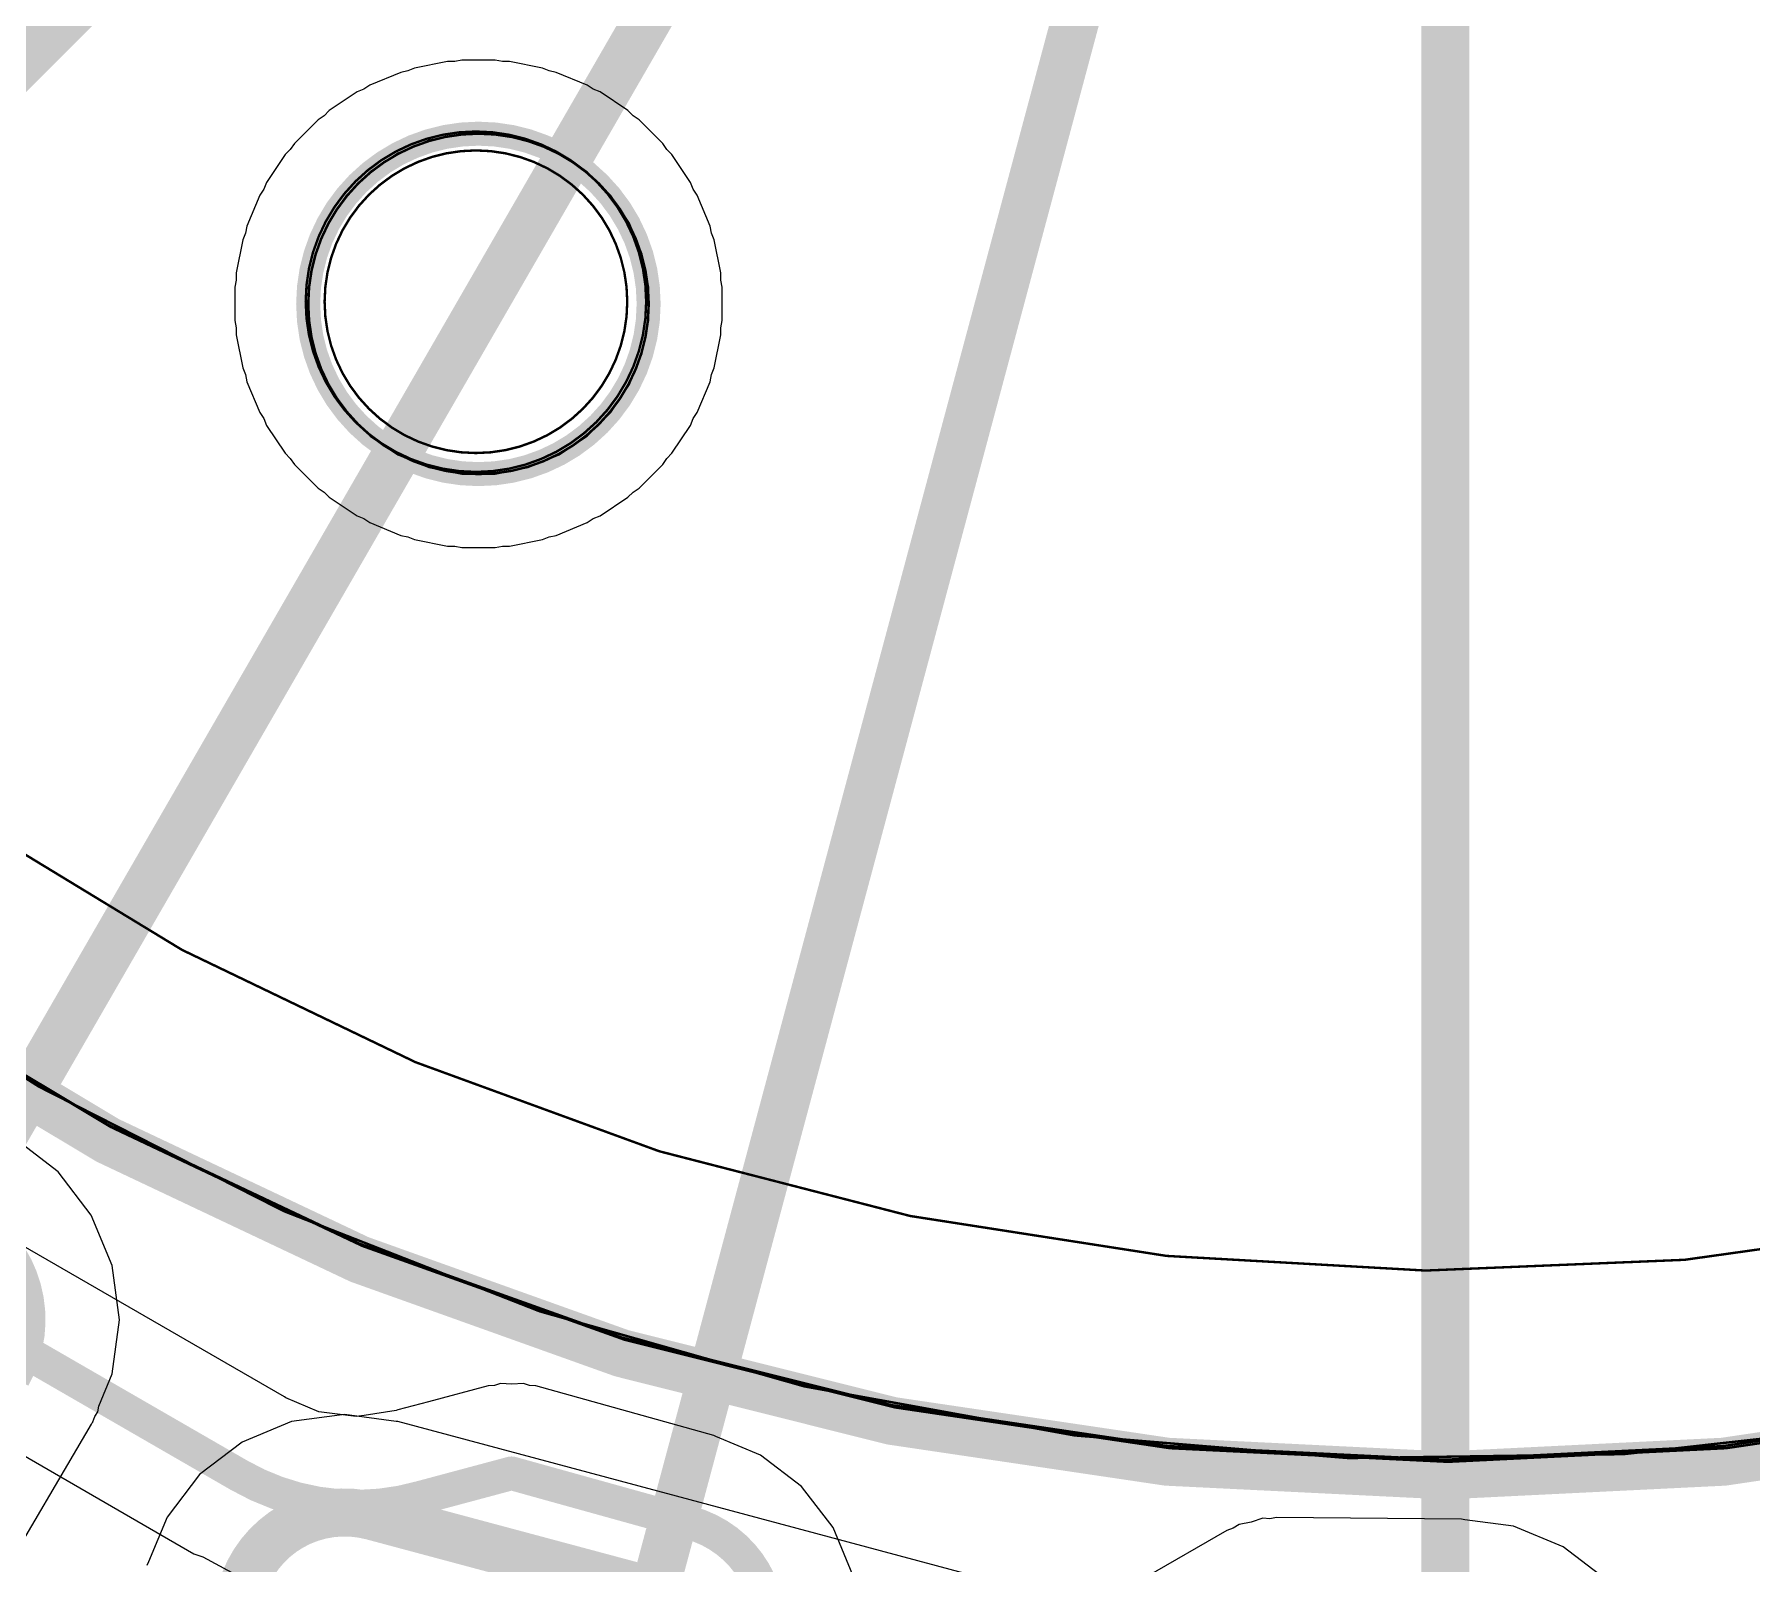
# Model space of a CAD drawing. Header units: inches. Extents: x -18 to 217, y -14 to 159.
# Drawn here: x 28.35 to 37.43, y 4 to 12.09 of the extents above; entities that cross this region are included whole.
import ezdxf

# ---------------------------------------------------------------- set-up
doc = ezdxf.new("R2010")
doc.units = ezdxf.units.IN
for name, color, linetype in [('Board Outline', 216, 'Continuous'), ('Bottom Layer', 5, 'Continuous'), ('Dimension', 6, 'Continuous'), ('Fabrication', 76, 'Continuous'), ('Mechanical 4', 56, 'Continuous'), ('Multi-Layer', 9, 'Continuous'), ('Top Layer', 1, 'Continuous'), ('Top Overlay', 2, 'Continuous')]:
    doc.layers.add(name, color=color, linetype=linetype)

msp = doc.modelspace()

# ---------------------------------------------------------------- linework, layer by layer
at = {"layer": 'Board Outline'}
for points, const_width in [([(31.5986287, 10.66097436, 1), (29.79862722, 10.66097436, 1)], 0.127), ([(29.76687722, 10.66097436, 1), (29.83037722, 10.66097436, 1)], 0.0635), ([(31.5668787, 10.66097436, 1), (31.6303787, 10.66097436, 1)], 0.0635)]:
    msp.add_lwpolyline(points, format="xyb", close=True, dxfattribs=dict(at, const_width=const_width))
at = {"layer": 'Bottom Layer'}
for p, q in [((30.36106704, 11.90739808), (30.32571786, 11.89275752)), ((30.53494274, 11.94198526), (30.36106704, 11.90739808)), ((30.57320275999999, 11.94198526), (30.53494274, 11.94198526)), ((30.61073125999999, 11.94945032), (30.57320275999999, 11.94198526)), ((30.78801564, 11.94945032), (30.61073125999999, 11.94945032)), ((30.82554414, 11.94198526), (30.78801564, 11.94945032)), ((30.86380162, 11.94198526), (30.82554414, 11.94198526)), ((31.03767986, 11.90739808), (30.86380162, 11.94198526)), ((31.0730265, 11.89275752), (31.03767986, 11.90739808)), ((30.12440508, 11.81744906), (30.09259158, 11.7961918)), ((30.28819444, 11.88529246), (30.12440508, 11.81744906)), ((30.32571786, 11.89275752), (30.28819444, 11.88529246)), ((31.11055246, 11.88529246), (31.0730265, 11.89275752)), ((31.27434182, 11.81744906), (31.11055246, 11.88529246)), ((31.30615278, 11.79619434), (31.27434182, 11.81744906)), ((30.05723986, 11.7815487), (29.9098335, 11.68305258)), ((30.09259158, 11.7961918), (30.05723986, 11.7815487)), ((31.34150704, 11.7815487), (31.30615278, 11.79619434)), ((31.48891086, 11.68305258), (31.34150704, 11.7815487)), ((29.85097154, 11.63474432), (29.72561238, 11.50938516)), ((29.88277996, 11.6559965), (29.85097154, 11.63474432)), ((29.9098335, 11.68305258), (29.88277996, 11.6559965)), ((31.51595932, 11.65600158), (31.48891086, 11.68305258)), ((31.54777536, 11.63474432), (31.51595932, 11.65600158)), ((31.67313451999999, 11.50938516), (31.54777536, 11.63474432)), ((29.67730412, 11.45052066), (29.578808, 11.30311684)), ((29.70435512, 11.47756912), (29.67730412, 11.45052066)), ((29.72561238, 11.50938516), (29.70435512, 11.47756912)), ((31.6943867, 11.47757674), (31.67313451999999, 11.50938516)), ((31.72144278, 11.4505232), (31.6943867, 11.47757674)), ((31.8199389, 11.30311684), (31.72144278, 11.4505232)), ((29.56416236, 11.26776258), (29.54290764, 11.23595162)), ((29.578808, 11.30311684), (29.56416236, 11.26776258)), ((31.834582, 11.26776512), (31.8199389, 11.30311684)), ((31.85583926, 11.23595162), (31.834582, 11.26776512)), ((29.54290764, 11.23595162), (29.47506424, 11.07216226)), ((31.92368266, 11.07216226), (31.85583926, 11.23595162)), ((29.45295608, 10.99928458), (29.41837144, 10.82540634)), ((29.46759918, 11.03463884), (29.45295608, 10.99928458)), ((29.47506424, 11.07216226), (29.46759918, 11.03463884)), ((31.93114772, 11.03463884), (31.92368266, 11.07216226)), ((31.94578828, 10.99928966), (31.93114772, 11.03463884)), ((31.98037546, 10.82541396), (31.94578828, 10.99928966)), ((29.41837144, 10.82540634), (29.41837144, 10.78714378)), ((31.98037546, 10.78715394), (31.98037546, 10.82541396)), ((29.41837144, 10.78714378), (29.41090892, 10.74962544)), ((29.41090892, 10.74962544), (29.41090892, 10.57234106)), ((31.98784052, 10.74962544), (31.98037546, 10.78715394)), ((31.98784052, 10.57234106), (31.98784052, 10.74962544)), ((29.41090892, 10.57234106), (29.41837144, 10.53482272)), ((29.41837144, 10.53482272), (29.41837144, 10.49656016)), ((31.98037546, 10.53481256), (31.98784052, 10.57234106)), ((31.98037546, 10.49655508), (31.98037546, 10.53481256)), ((29.41837144, 10.49656016), (29.45295608, 10.32268192)), ((31.94578828, 10.32267684), (31.98037546, 10.49655508)), ((29.45295608, 10.32268192), (29.46759918, 10.28732766)), ((29.46759918, 10.28732766), (29.47506424, 10.24980424)), ((31.92368266, 10.24980424), (31.93114772, 10.2873302)), ((31.93114772, 10.2873302), (31.94578828, 10.32267684)), ((29.47506424, 10.24980424), (29.54290764, 10.08601488)), ((31.85583926, 10.08601488), (31.92368266, 10.24980424)), ((29.54290764, 10.08601488), (29.5641649, 10.05420138)), ((31.83458453999999, 10.05420392), (31.85583926, 10.08601488)), ((29.5641649, 10.05420138), (29.578808, 10.01884966)), ((29.578808, 10.01884966), (29.67730412, 9.8714433)), ((31.72144278, 9.871445839999998), (31.8199389, 10.01884966)), ((31.8199389, 10.01884966), (31.83458453999999, 10.05420392)), ((29.67730412, 9.8714433), (29.7043602, 9.844389759999999)), ((29.7043602, 9.844389759999999), (29.72561238, 9.81258134)), ((29.72561238, 9.81258134), (29.85097154, 9.687222180000001)), ((31.54777536, 9.687222180000001), (31.67313451999999, 9.81258134)), ((31.67313451999999, 9.81258134), (31.69439178, 9.844397379999998)), ((31.69439178, 9.844397379999998), (31.72144278, 9.871445839999998)), ((29.85097154, 9.687222180000001), (29.88278758, 9.665964919999999)), ((29.88278758, 9.665964919999999), (29.90983604, 9.63891392)), ((29.90983604, 9.63891392), (30.05723986, 9.5404178)), ((31.34150704, 9.5404178), (31.4889134, 9.63891392)), ((31.4889134, 9.63891392), (31.51596694, 9.66597)), ((31.51596694, 9.66597), (31.54777536, 9.687222180000001)), ((30.05723986, 9.5404178), (30.09259412, 9.525772159999999)), ((31.30615531999999, 9.5257747), (31.34150704, 9.5404178)), ((30.09259412, 9.525772159999999), (30.12440508, 9.504517439999999)), ((30.12440508, 9.504517439999999), (30.28819444, 9.43667404)), ((31.11055246, 9.43667404), (31.27434182, 9.504517439999999)), ((31.27434182, 9.504517439999999), (31.30615531999999, 9.5257747)), ((30.28819444, 9.43667404), (30.32571786, 9.42920898)), ((30.32571786, 9.42920898), (30.36107212, 9.41456588)), ((30.36107212, 9.41456588), (30.53495036, 9.37998124)), ((30.53495036, 9.37998124), (30.57321292, 9.37998124)), ((30.57321292, 9.37998124), (30.61073125999999, 9.37251872)), ((30.61073125999999, 9.37251872), (30.78801564, 9.37251872)), ((30.78801564, 9.37251872), (30.82553398, 9.37998124)), ((30.82553398, 9.37998124), (30.86379654, 9.37998124)), ((30.86379654, 9.37998124), (31.03767478, 9.41456588)), ((31.03767478, 9.41456588), (31.07302904, 9.42920898)), ((31.07302904, 9.42920898), (31.11055246, 9.43667404)), ((29.67273212, 4.88278424), (26.63696222, 6.63549346)), ((26.21327498, 5.77366638), (29.19362715999999, 4.052951)), ((30.74986738, 4.940851179999999), (30.43464322, 4.856393639999999)), ((30.78361382, 4.94306352), (30.74986738, 4.940851179999999)), ((30.81573466, 4.953635), (30.78361382, 4.94306352)), ((30.8760495, 4.949118879999999), (30.81573466, 4.953635)), ((30.93640244, 4.95307366), (30.8760495, 4.949118879999999)), ((30.96842422, 4.94220246), (30.93640244, 4.95307366)), ((31.0021478, 4.9396777), (30.96842422, 4.94220246)), ((31.94339306, 4.67809072), (31.0021478, 4.9396777)), ((29.67977553999999, 4.87660696), (29.67273212, 4.88278424)), ((29.85548766, 4.80382326), (29.67977553999999, 4.87660696)), ((30.2718343, 4.81277422), (30.2638333, 4.80915218)), ((30.43464322, 4.856393639999999), (30.2718343, 4.81277422)), ((30.05323174, 4.777790799999999), (29.85548766, 4.80382326)), ((30.09550242, 4.78335594), (30.05323174, 4.777790799999999)), ((30.2638333, 4.80915218), (30.09550242, 4.78335594)), ((31.95412456, 4.67267544), (31.94339306, 4.67809072)), ((32.1907408, 4.57466446), (31.95412456, 4.67267544)), ((32.40750186, 4.40833764), (32.1907408, 4.57466446)), ((32.57382868, 4.19157658), (32.40750186, 4.40833764)), ((32.67838524, 3.93915646), (32.57382868, 4.19157658)), ((29.19362715999999, 4.052951), (29.24179572, 4.03659848)), ((29.24179572, 4.03659848), (29.39568162, 3.9543482))]:
    msp.add_line(p, q, dxfattribs=at)
at = {"layer": 'Bottom Layer', "const_width": 0.1778}
for points in [[(26.39740974, 6.22057684), (29.43317964, 4.46786762)], [(30.39582694, 4.34998876), (30.87386002, 4.47806826)], [(30.87386002, 4.47806826), (31.81510274, 4.216481279999999)]]:
    msp.add_lwpolyline(points, dxfattribs=at)
at = {"layer": 'Bottom Layer', "const_width": 0.0889}
for points in [[(29.38872964, 4.46786762, 1), (29.47762964, 4.46786762, 1)], [(29.38873472, 4.46786762, 1), (29.47763472, 4.46786762, 1)], [(30.82941002, 4.47806826, 1), (30.91831002, 4.47806826, 1)], [(30.82941002, 4.47806826, 1), (30.91831002, 4.47806826, 1)], [(30.35137186, 4.34998622, 1), (30.44027186, 4.34998622, 1)], [(30.35137694, 4.34998876, 1), (30.44027694, 4.34998876, 1)], [(31.77065274, 4.2164889, 1), (31.85955274, 4.2164889, 1)], [(31.77065274, 4.216481279999999, 1), (31.85955274, 4.216481279999999, 1)]]:
    msp.add_lwpolyline(points, format="xyb", close=True, dxfattribs=at)
at = {"layer": 'Bottom Layer', "const_width": 0.1778}
for points in [[(30.39582186, 4.34998622, -0.2036222772454965), (29.43318472, 4.46786762)], [(31.81510274, 4.2164889, -0.4105589686091919), (32.21745652, 3.52746818)]]:
    msp.add_lwpolyline(points, format="xyb", dxfattribs=at)
at = {"layer": 'Dimension', "const_width": 0.254}
for points in [[(35.81033478, 46.4669251), (35.81100533999999, -6.45006076)], [(29.16305064, -5.34743914), (42.36282611999999, 43.91477628)], [(22.33316336, -3.87619494), (47.83317586, 40.2910929)], [(16.6536624, 0.30733746), (52.71610741999999, 36.36978248)]]:
    msp.add_lwpolyline(points, dxfattribs=at)
for points in [[(58.31000022, 19.46699942, 1), (13.30999878, 19.46699942, 1)], [(54.56033537999999, 19.46692576, 1), (17.06033418, 19.46692576, 1)]]:
    msp.add_lwpolyline(points, format="xyb", close=True, dxfattribs=at)
at = {"layer": 'Fabrication', "const_width": 0.0127}
for points in [[(53.19354867999999, 31.33267292, -1.167099627659095), (15.6750893, 13.58702642)], [(53.19354867999999, 31.33267292, -1.167099627659095), (15.6750893, 13.58702642)], [(53.19354867999999, 31.33267292, -1.167099627659095), (15.6750893, 13.58702642)], [(53.19354867999999, 31.33267292, -1.167099627659095), (15.6750893, 13.58702642)], [(54.51114574, 31.13829434, -1.205705075990638), (14.17744688, 15.54997652)], [(54.51114574, 31.13829434, -1.205705075990638), (14.17744688, 15.54997652)], [(46.06760662, 30.49484122, -1.25098555056393), (21.84603454, 14.07376662)], [(46.06760662, 30.49484122, -1.25098555056393), (21.84603454, 14.07376662)], [(46.06760662, 30.49484122, -1.25098555056393), (21.84603454, 14.07376662)], [(46.06760662, 30.49484122, -1.25098555056393), (21.84603454, 14.07376662)], [(44.83044628, 30.25690164, -1.342702750343207), (22.3943037, 15.54997652)]]:
    msp.add_lwpolyline(points, format="xyb", dxfattribs=at)
at = {"layer": 'Fabrication'}
for points, const_width in [([(31.5986287, 10.66097436, 1), (29.79862722, 10.66097436, 1)], 0.0127), ([(31.5986287, 10.66097436, 1), (29.79862722, 10.66097436, 1)], 0.0127), ([(31.5986287, 10.66097436, 1), (29.79862722, 10.66097436, 1)], 0.0127), ([(29.79545222, 10.66097436, 1), (29.80180222, 10.66097436, 1)], 0.00635), ([(29.79545222, 10.66097436, 1), (29.80180222, 10.66097436, 1)], 0.00635), ([(29.79545222, 10.66097436, 1), (29.80180222, 10.66097436, 1)], 0.00635), ([(31.5954537, 10.66097436, 1), (31.6018037, 10.66097436, 1)], 0.00635), ([(31.5954537, 10.66097436, 1), (31.6018037, 10.66097436, 1)], 0.00635), ([(31.5954537, 10.66097436, 1), (31.6018037, 10.66097436, 1)], 0.00635)]:
    msp.add_lwpolyline(points, format="xyb", close=True, dxfattribs=dict(at, const_width=const_width))
at = {"layer": 'Mechanical 4'}
for points, const_width in [([(50.81100582, 19.54995328, 1), (20.81100486, 19.54995328, 1)], 0.0127), ([(50.81100582, 19.54995328, 1), (20.81100486, 19.54995328, 1)], 0.0127), ([(50.81100582, 19.54995328, 1), (20.81100486, 19.54995328, 1)], 0.0127), ([(50.81100582, 19.54995328, 1), (20.81100486, 19.54995328, 1)], 0.0127), ([(50.8248031, 19.53848518, 1), (20.82480214, 19.53848518, 1)], 0.0127), ([(50.8248031, 19.53848518, 1), (20.82480214, 19.53848518, 1)], 0.0127), ([(50.8248031, 19.53848518, 1), (20.82480214, 19.53848518, 1)], 0.0127), ([(50.8248031, 19.53848518, 1), (20.82480214, 19.53848518, 1)], 0.0127), ([(31.58557818, 10.67245262, 1), (29.7855767, 10.67245262, 1)], 0.0127), ([(31.58557818, 10.67245262, 1), (29.7855767, 10.67245262, 1)], 0.0127), ([(31.58557818, 10.67245262, 1), (29.7855767, 10.67245262, 1)], 0.0127), ([(31.58557818, 10.67245262, 1), (29.7855767, 10.67245262, 1)], 0.0127), ([(31.59937546, 10.66098452, 1), (29.79937398, 10.66098452, 1)], 0.0127), ([(31.59937546, 10.66098452, 1), (29.79937398, 10.66098452, 1)], 0.0127), ([(31.59937546, 10.66098452, 1), (29.79937398, 10.66098452, 1)], 0.0127), ([(31.59937546, 10.66098452, 1), (29.79937398, 10.66098452, 1)], 0.0127), ([(31.48557838, 10.67245262, 1), (29.8855765, 10.67245262, 1)], 0.0127), ([(31.48557838, 10.67245262, 1), (29.8855765, 10.67245262, 1)], 0.0127), ([(31.48557838, 10.67245262, 1), (29.8855765, 10.67245262, 1)], 0.0127), ([(31.48557838, 10.67245262, 1), (29.8855765, 10.67245262, 1)], 0.0127), ([(29.7824017, 10.67245262, 1), (29.7887517, 10.67245262, 1)], 0.00635), ([(29.7824017, 10.67245262, 1), (29.7887517, 10.67245262, 1)], 0.00635), ([(29.7824017, 10.67245262, 1), (29.7887517, 10.67245262, 1)], 0.00635), ([(29.7824017, 10.67245262, 1), (29.7887517, 10.67245262, 1)], 0.00635), ([(29.79619898, 10.66098452, 1), (29.80254897999999, 10.66098452, 1)], 0.00635), ([(29.79619898, 10.66098452, 1), (29.80254897999999, 10.66098452, 1)], 0.00635), ([(29.79619898, 10.66098452, 1), (29.80254897999999, 10.66098452, 1)], 0.00635), ([(29.79619898, 10.66098452, 1), (29.80254897999999, 10.66098452, 1)], 0.00635), ([(29.8824015, 10.67245262, 1), (29.88875149999999, 10.67245262, 1)], 0.00635), ([(29.8824015, 10.67245262, 1), (29.88875149999999, 10.67245262, 1)], 0.00635), ([(29.8824015, 10.67245262, 1), (29.88875149999999, 10.67245262, 1)], 0.00635), ([(29.8824015, 10.67245262, 1), (29.88875149999999, 10.67245262, 1)], 0.00635), ([(31.48240338, 10.67245262, 1), (31.48875338, 10.67245262, 1)], 0.00635), ([(31.48240338, 10.67245262, 1), (31.48875338, 10.67245262, 1)], 0.00635), ([(31.48240338, 10.67245262, 1), (31.48875338, 10.67245262, 1)], 0.00635), ([(31.48240338, 10.67245262, 1), (31.48875338, 10.67245262, 1)], 0.00635), ([(31.58240318, 10.67245262, 1), (31.58875318, 10.67245262, 1)], 0.00635), ([(31.58240318, 10.67245262, 1), (31.58875318, 10.67245262, 1)], 0.00635), ([(31.58240318, 10.67245262, 1), (31.58875318, 10.67245262, 1)], 0.00635), ([(31.58240318, 10.67245262, 1), (31.58875318, 10.67245262, 1)], 0.00635), ([(31.59620046, 10.66098452, 1), (31.60255046, 10.66098452, 1)], 0.00635), ([(31.59620046, 10.66098452, 1), (31.60255046, 10.66098452, 1)], 0.00635), ([(31.59620046, 10.66098452, 1), (31.60255046, 10.66098452, 1)], 0.00635), ([(31.59620046, 10.66098452, 1), (31.60255046, 10.66098452, 1)], 0.00635)]:
    msp.add_lwpolyline(points, format="xyb", close=True, dxfattribs=dict(at, const_width=const_width))
at = {"layer": 'Multi-Layer'}
for p, q in [((30.61073125999999, 11.56098526), (30.43685302, 11.52639808)), ((30.69937472, 11.56098526), (30.61073125999999, 11.56098526)), ((30.78801564, 11.56098526), (30.69937472, 11.56098526)), ((30.96189388, 11.52639808), (30.78801564, 11.56098526)), ((30.27306366, 11.45855468), (30.1256573, 11.36005856)), ((30.43685302, 11.52639808), (30.27306366, 11.45855468)), ((31.12568324, 11.45855468), (30.96189388, 11.52639808)), ((31.2730896, 11.36005856), (31.12568324, 11.45855468)), ((30.1256573, 11.36005856), (30.00029814, 11.2346994)), ((31.39844876, 11.2346994), (31.2730896, 11.36005856)), ((30.00029814, 11.2346994), (29.90180201999999, 11.08729304)), ((31.49694488, 11.08729304), (31.39844876, 11.2346994)), ((29.90180201999999, 11.08729304), (29.83395862, 10.92350368)), ((31.56478828, 10.92350368), (31.49694488, 11.08729304)), ((29.83395862, 10.92350368), (29.79937398, 10.74962544)), ((31.59937546, 10.74962544), (31.56478828, 10.92350368)), ((29.79937398, 10.74962544), (29.79937398, 10.66098452)), ((31.59937546, 10.66098452), (31.59937546, 10.74962544)), ((29.79937398, 10.66098452), (29.79937398, 10.66098452)), ((29.79937398, 10.66098452), (29.79937398, 10.57234106)), ((31.59937546, 10.57234106), (31.59937546, 10.66098452)), ((29.79937398, 10.57234106), (29.83395862, 10.39846282)), ((31.56478828, 10.39846282), (31.59937546, 10.57234106)), ((29.83395862, 10.39846282), (29.90180201999999, 10.23467346)), ((31.49694488, 10.23467346), (31.56478828, 10.39846282)), ((29.90180201999999, 10.23467346), (30.00029814, 10.0872671)), ((31.39844876, 10.0872671), (31.49694488, 10.23467346)), ((30.00029814, 10.0872671), (30.1256573, 9.96190794)), ((31.2730896, 9.96190794), (31.39844876, 10.0872671)), ((30.1256573, 9.96190794), (30.27306366, 9.86341182)), ((31.12568324, 9.86341182), (31.2730896, 9.96190794)), ((30.27306366, 9.86341182), (30.43685302, 9.79556842)), ((30.96189388, 9.79556842), (31.12568324, 9.86341182)), ((30.43685302, 9.79556842), (30.61073125999999, 9.760983779999998)), ((30.61073125999999, 9.760983779999998), (30.69937472, 9.760983779999998)), ((30.69937472, 9.760983779999998), (30.78801564, 9.760983779999998)), ((30.78801564, 9.760983779999998), (30.96189388, 9.79556842))]:
    msp.add_line(p, q, dxfattribs=at)
at = {"layer": 'Top Layer'}
for p, q in [((30.36106704, 11.90739808), (30.32571786, 11.89275752)), ((30.53494274, 11.94198526), (30.36106704, 11.90739808)), ((30.57320275999999, 11.94198526), (30.53494274, 11.94198526)), ((30.61073125999999, 11.94945032), (30.57320275999999, 11.94198526)), ((30.78801564, 11.94945032), (30.61073125999999, 11.94945032)), ((30.82554414, 11.94198526), (30.78801564, 11.94945032)), ((30.86380162, 11.94198526), (30.82554414, 11.94198526)), ((31.03767986, 11.90739808), (30.86380162, 11.94198526)), ((31.0730265, 11.89275752), (31.03767986, 11.90739808)), ((30.12440508, 11.81744906), (30.09259158, 11.7961918)), ((30.28819444, 11.88529246), (30.12440508, 11.81744906)), ((30.32571786, 11.89275752), (30.28819444, 11.88529246)), ((31.11055246, 11.88529246), (31.0730265, 11.89275752)), ((31.27434182, 11.81744906), (31.11055246, 11.88529246)), ((31.30615278, 11.79619434), (31.27434182, 11.81744906)), ((30.05723986, 11.7815487), (29.9098335, 11.68305258)), ((30.09259158, 11.7961918), (30.05723986, 11.7815487)), ((31.34150704, 11.7815487), (31.30615278, 11.79619434)), ((31.48891086, 11.68305258), (31.34150704, 11.7815487)), ((29.85097154, 11.63474432), (29.72561238, 11.50938516)), ((29.88277996, 11.6559965), (29.85097154, 11.63474432)), ((29.9098335, 11.68305258), (29.88277996, 11.6559965)), ((31.51595932, 11.65600158), (31.48891086, 11.68305258)), ((31.54777536, 11.63474432), (31.51595932, 11.65600158)), ((31.67313451999999, 11.50938516), (31.54777536, 11.63474432)), ((29.67730412, 11.45052066), (29.578808, 11.30311684)), ((29.70435512, 11.47756912), (29.67730412, 11.45052066)), ((29.72561238, 11.50938516), (29.70435512, 11.47756912)), ((31.6943867, 11.47757674), (31.67313451999999, 11.50938516)), ((31.72144278, 11.4505232), (31.6943867, 11.47757674)), ((31.8199389, 11.30311684), (31.72144278, 11.4505232)), ((29.56416236, 11.26776258), (29.54290764, 11.23595162)), ((29.578808, 11.30311684), (29.56416236, 11.26776258)), ((31.834582, 11.26776512), (31.8199389, 11.30311684)), ((31.85583926, 11.23595162), (31.834582, 11.26776512)), ((29.54290764, 11.23595162), (29.47506424, 11.07216226)), ((31.92368266, 11.07216226), (31.85583926, 11.23595162)), ((29.45295608, 10.99928458), (29.41837144, 10.82540634)), ((29.46759918, 11.03463884), (29.45295608, 10.99928458)), ((29.47506424, 11.07216226), (29.46759918, 11.03463884)), ((31.93114772, 11.03463884), (31.92368266, 11.07216226)), ((31.94578828, 10.99928966), (31.93114772, 11.03463884)), ((31.98037546, 10.82541396), (31.94578828, 10.99928966)), ((29.41837144, 10.82540634), (29.41837144, 10.78714378)), ((31.98037546, 10.78715394), (31.98037546, 10.82541396)), ((29.41837144, 10.78714378), (29.41090892, 10.74962544)), ((29.41090892, 10.74962544), (29.41090892, 10.57234106)), ((31.98784052, 10.74962544), (31.98037546, 10.78715394)), ((31.98784052, 10.57234106), (31.98784052, 10.74962544)), ((29.41090892, 10.57234106), (29.41837144, 10.53482272)), ((29.41837144, 10.53482272), (29.41837144, 10.49656016)), ((31.98037546, 10.53481256), (31.98784052, 10.57234106)), ((31.98037546, 10.49655508), (31.98037546, 10.53481256)), ((29.41837144, 10.49656016), (29.45295608, 10.32268192)), ((31.94578828, 10.32267684), (31.98037546, 10.49655508)), ((29.45295608, 10.32268192), (29.46759918, 10.28732766)), ((29.46759918, 10.28732766), (29.47506424, 10.24980424)), ((31.92368266, 10.24980424), (31.93114772, 10.2873302)), ((31.93114772, 10.2873302), (31.94578828, 10.32267684)), ((29.47506424, 10.24980424), (29.54290764, 10.08601488)), ((31.85583926, 10.08601488), (31.92368266, 10.24980424)), ((29.54290764, 10.08601488), (29.5641649, 10.05420138)), ((31.83458453999999, 10.05420392), (31.85583926, 10.08601488)), ((29.5641649, 10.05420138), (29.578808, 10.01884966)), ((29.578808, 10.01884966), (29.67730412, 9.8714433)), ((31.72144278, 9.871445839999998), (31.8199389, 10.01884966)), ((31.8199389, 10.01884966), (31.83458453999999, 10.05420392)), ((29.67730412, 9.8714433), (29.7043602, 9.844389759999999)), ((29.7043602, 9.844389759999999), (29.72561238, 9.81258134)), ((29.72561238, 9.81258134), (29.85097154, 9.687222180000001)), ((31.54777536, 9.687222180000001), (31.67313451999999, 9.81258134)), ((31.67313451999999, 9.81258134), (31.69439178, 9.844397379999998)), ((31.69439178, 9.844397379999998), (31.72144278, 9.871445839999998)), ((29.85097154, 9.687222180000001), (29.88278758, 9.665964919999999)), ((29.88278758, 9.665964919999999), (29.90983604, 9.63891392)), ((29.90983604, 9.63891392), (30.05723986, 9.5404178)), ((31.34150704, 9.5404178), (31.4889134, 9.63891392)), ((31.4889134, 9.63891392), (31.51596694, 9.66597)), ((31.51596694, 9.66597), (31.54777536, 9.687222180000001)), ((30.05723986, 9.5404178), (30.09259412, 9.525772159999999)), ((31.30615531999999, 9.5257747), (31.34150704, 9.5404178)), ((30.09259412, 9.525772159999999), (30.12440508, 9.504517439999999)), ((30.12440508, 9.504517439999999), (30.28819444, 9.43667404)), ((31.11055246, 9.43667404), (31.27434182, 9.504517439999999)), ((31.27434182, 9.504517439999999), (31.30615531999999, 9.5257747)), ((30.28819444, 9.43667404), (30.32571786, 9.42920898)), ((30.32571786, 9.42920898), (30.36107212, 9.41456588)), ((30.36107212, 9.41456588), (30.53495036, 9.37998124)), ((30.53495036, 9.37998124), (30.57321292, 9.37998124)), ((30.57321292, 9.37998124), (30.61073125999999, 9.37251872)), ((30.61073125999999, 9.37251872), (30.78801564, 9.37251872)), ((30.78801564, 9.37251872), (30.82553398, 9.37998124)), ((30.82553398, 9.37998124), (30.86379654, 9.37998124)), ((30.86379654, 9.37998124), (31.03767478, 9.41456588)), ((31.03767478, 9.41456588), (31.07302904, 9.42920898)), ((31.07302904, 9.42920898), (31.11055246, 9.43667404)), ((28.47644546, 6.072205279999999), (28.26412686, 6.23512088)), ((28.65233284, 5.84298298), (28.47644546, 6.072205279999999)), ((28.76290158, 5.576049299999999), (28.65233284, 5.84298298)), ((28.80061296, 5.28959318), (28.76290158, 5.576049299999999)), ((28.76290158, 5.00313706), (28.80061296, 5.28959318)), ((28.69219052, 4.83242874), (28.76290158, 5.00313706)), ((28.6863663, 4.803145079999999), (28.69219052, 4.83242874)), ((28.16322535999999, 3.90503156), (28.65321168, 4.736896799999999)), ((28.65321168, 4.736896799999999), (28.65548498, 4.74340936)), ((28.65548498, 4.74340936), (28.65998586, 4.748687479999999)), ((28.65998586, 4.748687479999999), (28.66075802, 4.750069239999999)), ((28.66075802, 4.750069239999999), (28.67003156, 4.778697579999999)), ((28.67003156, 4.778697579999999), (28.6863663, 4.803145079999999)), ((29.7109007, 4.751344319999999), (29.44946866, 4.64305396)), ((29.99145132, 4.78827846), (29.7109007, 4.751344319999999)), ((30.26437686, 4.75234762), (29.99145132, 4.78827846)), ((30.27294936, 4.75178628), (30.26437686, 4.75234762)), ((33.65892176, 3.8445186), (30.27294936, 4.75178628)), ((29.44946866, 4.64305396), (29.22497329999999, 4.470791159999999)), ((29.22497329999999, 4.470791159999999), (29.0527105, 4.2462958)), ((29.0527105, 4.2462958), (28.95455982, 4.009339199999999)), ((34.68945818, 4.18725858), (34.65483798, 4.175506)), ((34.7200474, 4.207289019999999), (34.68945818, 4.18725858)), ((34.78428908, 4.219448), (34.7200474, 4.207289019999999)), ((34.84620666, 4.2404665), (34.78428908, 4.219448)), ((34.88269376, 4.23807382), (34.84620666, 4.2404665)), ((34.91861444, 4.244873399999999), (34.88269376, 4.23807382)), ((35.89549082, 4.23581322), (34.91861444, 4.244873399999999)), ((35.91335718, 4.23208704), (35.89549082, 4.23581322)), ((36.17076586, 4.19819836), (35.91335718, 4.23208704)), ((36.43245444, 4.089803859999999), (36.17076586, 4.19819836)), ((34.65483798, 4.175506), (34.22624092, 3.9280592)), ((36.65717586, 3.91737088), (36.43245444, 4.089803859999999)), ((28.95455982, 4.009339199999999), (28.94557076, 3.99110962))]:
    msp.add_line(p, q, dxfattribs=at)
at = {"layer": 'Top Layer', "const_width": 0.254}
for points in [[(27.98915408, 5.799566759999999, -0.4093815859905123), (28.2086177, 5.00273828)], [(29.44574248, 3.85709414, -0.411353542062439), (30.13889324, 4.25148756)]]:
    msp.add_lwpolyline(points, format="xyb", dxfattribs=at)
at = {"layer": 'Top Layer', "const_width": 0.127}
for points in [[(30.07539324, 4.25148756, 1), (30.20239324, 4.25148756, 1)], [(30.07539324, 4.25148248, 1), (30.20239324, 4.25148248, 1)]]:
    msp.add_lwpolyline(points, format="xyb", close=True, dxfattribs=at)
at = {"layer": 'Top Layer', "const_width": 0.254}
msp.add_lwpolyline([(30.13889324, 4.25148248), (33.52486563999999, 3.3442148)], dxfattribs=at)
at = {"layer": 'Top Overlay', "const_width": 0.254}
msp.add_lwpolyline([(50.8103505, 19.46693338, 1), (20.81034954, 19.46693338, 1)], format="xyb", close=True, dxfattribs=at)

doc.saveas('drawing.dxf')
